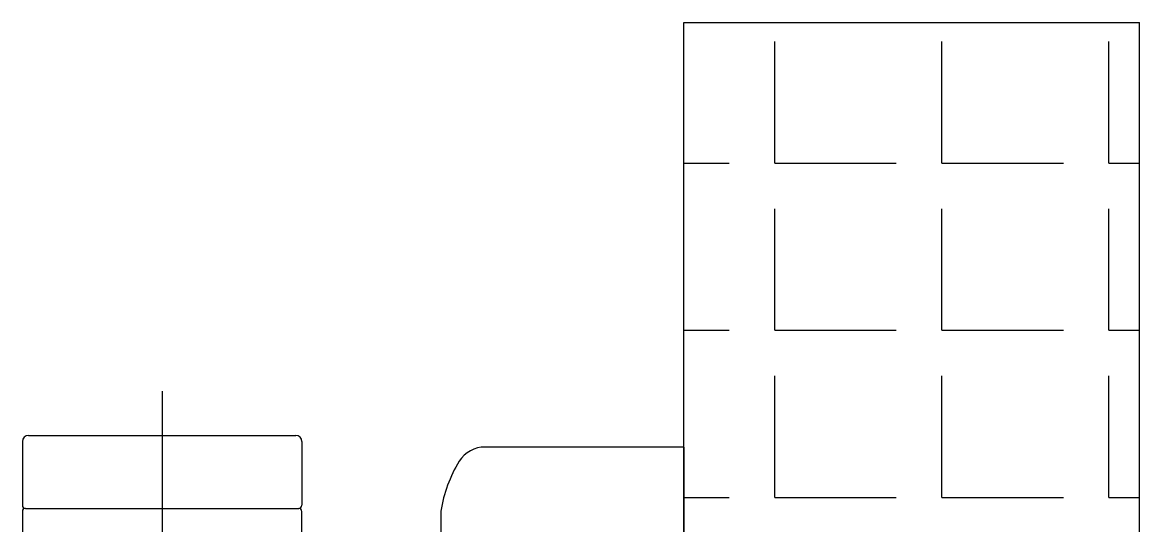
# Model space of a CAD drawing. Extents: x -5853 to -5433, y -3863 to -3269.
# Drawn here: x -5544.01 to -5507.23, y -3387.2 to -3370.64 of the extents above; entities that cross this region are included whole.
import ezdxf

# ---------------------------------------------------------------- set-up
doc = ezdxf.new("R2010")
doc.units = 0
doc.header["$LTSCALE"] = 7
doc.linetypes.add('CENTER', pattern=[2, 1.25, -0.25, 0.25, -0.25])
doc.layers.get('0').update_dxf_attribs({"color": 2, "linetype": 'CONTINUOUS'})
for name, color, linetype in [('CL', 1, 'CENTER'), ('D', 2, 'CONTINUOUS'), ('DWG', 7, 'CONTINUOUS'), ('HT', 3, 'CONTINUOUS')]:
    doc.layers.add(name, color=color, linetype=linetype)

msp = doc.modelspace()

# ---------------------------------------------------------------- linework, layer by layer
at = {"color": 7, "linetype": 'Continuous'}
for p, q in [((-5544.00959, -3384.4357), (-5544.00959, -3386.5357)), ((-5543.80959, -3384.2357), (-5535.00959, -3384.2357)), ((-5534.80959, -3384.4357), (-5534.80959, -3386.5357)), ((-5544.00959, -3386.7357), (-5544.00959, -3404.7757)), ((-5543.90959, -3386.6357), (-5534.90959, -3386.6357)), ((-5534.80959, -3388.81644), (-5534.80959, -3386.7357))]:
    msp.add_line(p, q, dxfattribs=at)
for centre, radius, start, end in [((-5543.80959, -3384.4357), 0.2, 90, 180), ((-5535.00959, -3384.4357), 0.2, 0, 90), ((-5543.90959, -3386.5357), 0.1, 180, 270), ((-5543.90959, -3386.7357), 0.1, 90, 180), ((-5534.90959, -3386.5357), 0.1, 270, 0), ((-5534.90959, -3386.7357), 0.1, 0, 90)]:
    msp.add_arc(centre, radius, start, end, dxfattribs=at)
at = {"layer": 'CL'}
msp.add_line((-5539.40959, -3382.78441), (-5539.40959, -3440.55571), dxfattribs=at)
at = {"layer": 'D', "color": 0}
msp.add_line((-5522.23024, -3384.61644), (-5528.77733, -3384.61644), dxfattribs=at)
for centre, radius, start, end in [((-5528.77733, -3385.61644), 1, 90, 147.928721), ((-5526.02105, -3387.34353), 4.25268, 147.928721, 171.629576)]:
    msp.add_arc(centre, radius, start, end, dxfattribs=at)
at = {"layer": 'DWG'}
for p, q in [((-5522.23024, -3384.61644), (-5522.23024, -3398.41644)), ((-5530.22843, -3386.72446), (-5530.22864, -3391.6357))]:
    msp.add_line(p, q, dxfattribs=at)
at = {"layer": 'HT', "ltscale": 0.5}
for p, q in [((-5522.22849, -3817.74376), (-5522.22849, -3370.64376)), ((-5522.22849, -3370.64376), (-5507.22849, -3370.64376)), ((-5507.22849, -3824.14376), (-5507.22849, -3370.64376)), ((-5519.2405, -3375.27635), (-5519.2405, -3371.27635)), ((-5513.7405, -3375.27635), (-5513.7405, -3371.27635)), ((-5508.2405, -3375.27635), (-5508.2405, -3371.27635)), ((-5522.22849, -3375.27635), (-5520.7405, -3375.27635)), ((-5519.2405, -3375.27635), (-5515.2405, -3375.27635)), ((-5513.7405, -3375.27635), (-5509.7405, -3375.27635)), ((-5508.2405, -3375.27635), (-5507.22849, -3375.27635)), ((-5519.2405, -3380.77635), (-5519.2405, -3376.77635)), ((-5513.7405, -3380.77635), (-5513.7405, -3376.77635)), ((-5508.2405, -3380.77635), (-5508.2405, -3376.77635)), ((-5522.22849, -3380.77635), (-5520.7405, -3380.77635)), ((-5519.2405, -3380.77635), (-5515.2405, -3380.77635)), ((-5513.7405, -3380.77635), (-5509.7405, -3380.77635)), ((-5508.2405, -3380.77635), (-5507.22849, -3380.77635)), ((-5519.2405, -3386.27635), (-5519.2405, -3382.27635)), ((-5513.7405, -3386.27635), (-5513.7405, -3382.27635)), ((-5508.2405, -3386.27635), (-5508.2405, -3382.27635)), ((-5522.22849, -3386.27635), (-5520.7405, -3386.27635)), ((-5519.2405, -3386.27635), (-5515.2405, -3386.27635)), ((-5513.7405, -3386.27635), (-5509.7405, -3386.27635)), ((-5508.2405, -3386.27635), (-5507.22849, -3386.27635))]:
    msp.add_line(p, q, dxfattribs=at)

doc.saveas('drawing.dxf')
